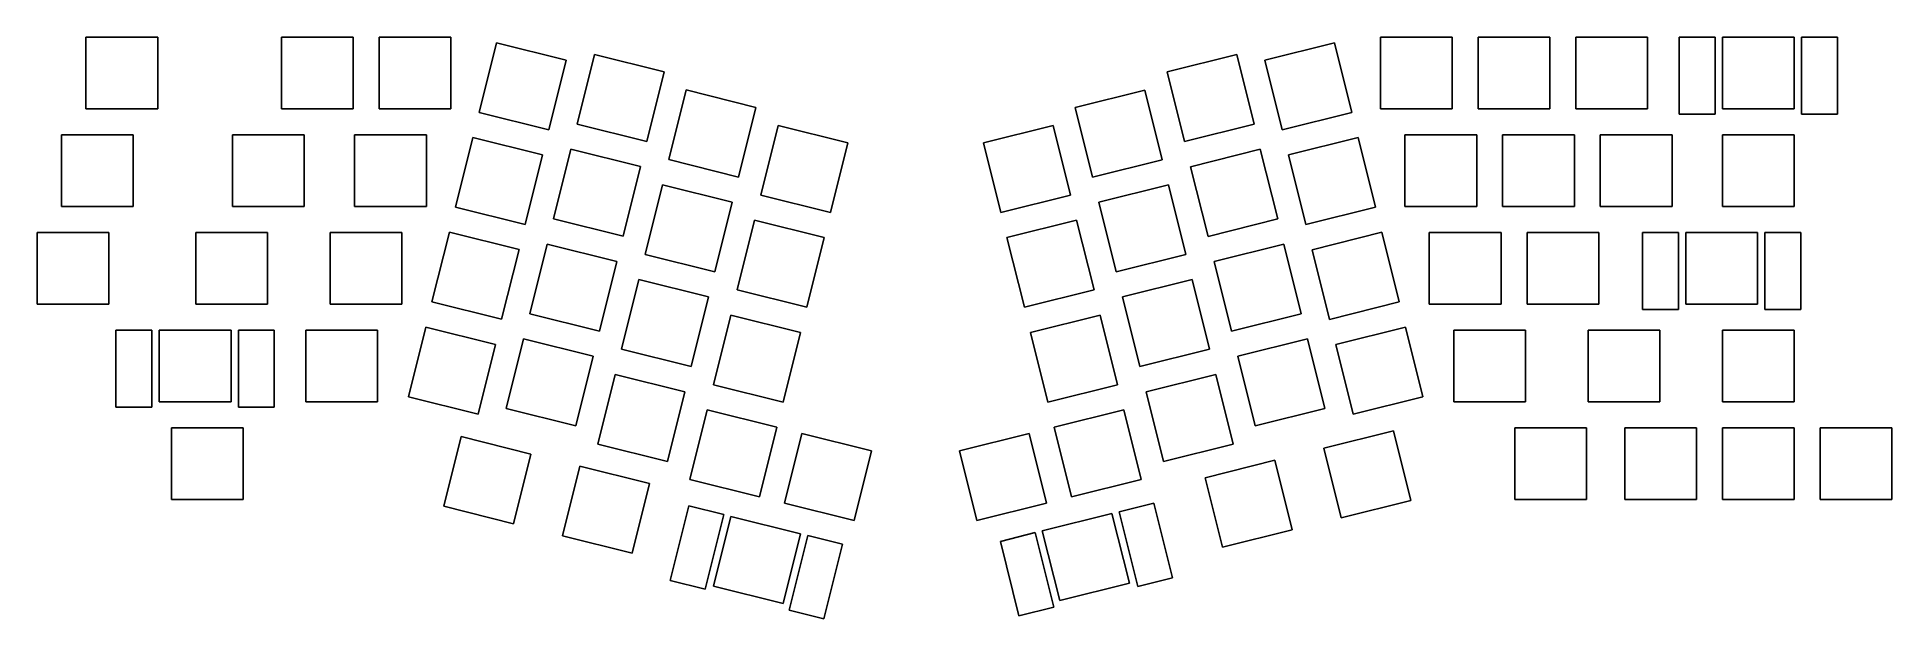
# Model space of a CAD drawing. Header units: millimetres. Extents: x 3 to 364, y -121 to -7.
import ezdxf

# ---------------------------------------------------------------- set-up
doc = ezdxf.new("R2010")
doc.units = ezdxf.units.MM

msp = doc.modelspace()

# ---------------------------------------------------------------- linework, layer by layer
for p, q in [((26.05, -7.2875), (12.05, -7.2875)), ((12.05, -7.2875), (12.05, -21.2875)), ((26.05, -21.2875), (26.05, -7.2875)), ((64.15, -7.2875), (50.15, -7.2875)), ((50.15, -7.2875), (50.15, -21.2875)), ((64.15, -21.2875), (64.15, -7.2875)), ((83.2, -7.2875), (69.2, -7.2875)), ((69.2, -7.2875), (69.2, -21.2875)), ((83.2, -21.2875), (83.2, -7.2875)), ((92.12667, -8.383556), (88.739763, -21.967697)), ((105.71081, -11.770463), (92.12667, -8.383556)), ((111.186881, -10.681653), (107.799974, -24.265793)), ((124.771021, -14.06856), (111.186881, -10.681653)), ((236.429533, -10.687311), (222.845393, -14.074218)), ((239.81644, -24.271451), (236.429533, -10.687311)), ((255.489744, -8.389216), (241.905604, -11.776123)), ((258.876651, -21.973356), (255.489744, -8.389216)), ((278.4625, -7.2875), (264.4625, -7.2875)), ((264.4625, -7.2875), (264.4625, -21.2875)), ((278.4625, -21.2875), (278.4625, -7.2875)), ((297.5125, -7.2875), (283.5125, -7.2875)), ((283.5125, -7.2875), (283.5125, -21.2875)), ((297.5125, -21.2875), (297.5125, -7.2875)), ((316.5625, -7.2875), (302.5625, -7.2875)), ((302.5625, -7.2875), (302.5625, -21.2875)), ((316.5625, -21.2875), (316.5625, -7.2875)), ((329.6995, -7.2875), (322.6995, -7.2875)), ((322.6995, -7.2875), (322.6995, -22.2875)), ((329.6995, -22.2875), (329.6995, -7.2875)), ((345.1375, -7.2875), (331.1375, -7.2875)), ((331.1375, -7.2875), (331.1375, -21.2875)), ((345.1375, -21.2875), (345.1375, -7.2875)), ((353.5755, -7.2875), (346.5755, -7.2875)), ((346.5755, -7.2875), (346.5755, -22.2875)), ((353.5755, -22.2875), (353.5755, -7.2875)), ((102.323904, -25.354603), (105.71081, -11.770463)), ((121.384114, -27.6527), (124.771021, -14.06856)), ((222.845393, -14.074218), (226.2323, -27.658358)), ((241.905604, -11.776123), (245.292511, -25.360263)), ((129.094936, -17.600781), (125.70803, -31.184921)), ((142.679076, -20.987687), (129.094936, -17.600781)), ((218.521476, -17.606441), (204.937336, -20.993347)), ((221.908383, -31.190581), (218.521476, -17.606441)), ((12.05, -21.2875), (26.05, -21.2875)), ((50.15, -21.2875), (64.15, -21.2875)), ((69.2, -21.2875), (83.2, -21.2875)), ((139.29217, -34.571828), (142.679076, -20.987687)), ((204.937336, -20.993347), (208.324242, -34.577487)), ((264.4625, -21.2875), (278.4625, -21.2875)), ((283.5125, -21.2875), (297.5125, -21.2875)), ((302.5625, -21.2875), (316.5625, -21.2875)), ((331.1375, -21.2875), (345.1375, -21.2875)), ((88.739763, -21.967697), (102.323904, -25.354603)), ((107.799974, -24.265793), (121.384114, -27.6527)), ((147.002994, -24.51991), (143.616087, -38.104051)), ((160.587134, -27.906817), (147.002994, -24.51991)), ((200.613419, -24.525568), (187.029279, -27.912475)), ((204.000325, -38.109708), (200.613419, -24.525568)), ((226.2323, -27.658358), (239.81644, -24.271451)), ((245.292511, -25.360263), (258.876651, -21.973356)), ((322.6995, -22.2875), (329.6995, -22.2875)), ((346.5755, -22.2875), (353.5755, -22.2875)), ((21.2875, -26.3375), (7.2875, -26.3375)), ((7.2875, -26.3375), (7.2875, -40.3375)), ((21.2875, -40.3375), (21.2875, -26.3375)), ((54.625, -26.3375), (40.625, -26.3375)), ((40.625, -26.3375), (40.625, -40.3375)), ((54.625, -40.3375), (54.625, -26.3375)), ((78.4375, -26.3375), (64.4375, -26.3375)), ((64.4375, -26.3375), (64.4375, -40.3375)), ((78.4375, -40.3375), (78.4375, -26.3375)), ((87.518058, -26.867691), (84.131151, -40.451832)), ((101.102198, -30.254598), (87.518058, -26.867691)), ((157.200227, -41.490957), (160.587134, -27.906817)), ((187.029279, -27.912475), (190.416185, -41.496615)), ((260.098356, -26.873349), (246.514216, -30.260256)), ((263.485263, -40.457489), (260.098356, -26.873349)), ((283.225, -26.3375), (269.225, -26.3375)), ((269.225, -26.3375), (269.225, -40.3375)), ((283.225, -40.3375), (283.225, -26.3375)), ((302.275, -26.3375), (288.275, -26.3375)), ((288.275, -26.3375), (288.275, -40.3375)), ((302.275, -40.3375), (302.275, -26.3375)), ((321.325, -26.3375), (307.325, -26.3375)), ((307.325, -26.3375), (307.325, -40.3375)), ((321.325, -40.3375), (321.325, -26.3375)), ((345.1375, -26.3375), (331.1375, -26.3375)), ((331.1375, -26.3375), (331.1375, -40.3375)), ((345.1375, -40.3375), (345.1375, -26.3375)), ((97.715291, -43.838738), (101.102198, -30.254598)), ((106.578269, -29.165786), (103.191362, -42.749926)), ((120.162409, -32.552693), (106.578269, -29.165786)), ((125.70803, -31.184921), (139.29217, -34.571828)), ((208.324242, -34.577487), (221.908383, -31.190581)), ((241.038146, -29.171444), (227.454005, -32.558351)), ((244.425052, -42.755584), (241.038146, -29.171444)), ((246.514216, -30.260256), (249.901123, -43.844396)), ((116.775502, -46.136833), (120.162409, -32.552693)), ((124.486324, -36.084916), (121.099417, -49.669056)), ((138.070464, -39.471822), (124.486324, -36.084916)), ((223.130088, -36.090574), (209.545948, -39.47748)), ((226.516995, -49.674714), (223.130088, -36.090574)), ((227.454005, -32.558351), (230.840912, -46.142491)), ((134.683558, -53.055963), (138.070464, -39.471822)), ((143.616087, -38.104051), (157.200227, -41.490957)), ((190.416185, -41.496615), (204.000325, -38.109708)), ((209.545948, -39.47748), (212.932855, -53.06162)), ((7.2875, -40.3375), (21.2875, -40.3375)), ((40.625, -40.3375), (54.625, -40.3375)), ((64.4375, -40.3375), (78.4375, -40.3375)), ((84.131151, -40.451832), (97.715291, -43.838738)), ((103.191362, -42.749926), (116.775502, -46.136833)), ((142.394381, -43.004043), (139.007475, -56.588184)), ((155.978522, -46.39095), (142.394381, -43.004043)), ((205.222031, -43.009703), (191.637891, -46.39661)), ((208.608938, -56.593843), (205.222031, -43.009703)), ((230.840912, -46.142491), (244.425052, -42.755584)), ((249.901123, -43.844396), (263.485263, -40.457489)), ((269.225, -40.3375), (283.225, -40.3375)), ((288.275, -40.3375), (302.275, -40.3375)), ((307.325, -40.3375), (321.325, -40.3375)), ((331.1375, -40.3375), (345.1375, -40.3375)), ((16.525, -45.3875), (2.525, -45.3875)), ((2.525, -45.3875), (2.525, -59.3875)), ((16.525, -59.3875), (16.525, -45.3875)), ((47.48125, -45.3875), (33.48125, -45.3875)), ((33.48125, -45.3875), (33.48125, -59.3875)), ((47.48125, -59.3875), (47.48125, -45.3875)), ((73.675, -45.3875), (59.675, -45.3875)), ((59.675, -45.3875), (59.675, -59.3875)), ((73.675, -59.3875), (73.675, -45.3875)), ((82.909446, -45.351824), (79.522539, -58.935965)), ((96.493586, -48.738731), (82.909446, -45.351824)), ((152.591615, -59.97509), (155.978522, -46.39095)), ((191.637891, -46.39661), (195.024797, -59.98075)), ((264.706969, -45.357482), (251.122828, -48.744389)), ((268.093875, -58.941623), (264.706969, -45.357482)), ((287.9875, -45.3875), (273.9875, -45.3875)), ((273.9875, -45.3875), (273.9875, -59.3875)), ((287.9875, -59.3875), (287.9875, -45.3875)), ((307.0375, -45.3875), (293.0375, -45.3875)), ((293.0375, -45.3875), (293.0375, -59.3875)), ((307.0375, -59.3875), (307.0375, -45.3875)), ((322.55575, -45.3875), (315.55575, -45.3875)), ((315.55575, -45.3875), (315.55575, -60.3875)), ((322.55575, -60.3875), (322.55575, -45.3875)), ((337.99375, -45.3875), (323.99375, -45.3875)), ((323.99375, -45.3875), (323.99375, -59.3875)), ((337.99375, -59.3875), (337.99375, -45.3875)), ((346.43175, -45.3875), (339.43175, -45.3875)), ((339.43175, -45.3875), (339.43175, -60.3875)), ((346.43175, -60.3875), (346.43175, -45.3875)), ((93.106679, -62.322871), (96.493586, -48.738731)), ((101.969656, -47.649919), (98.58275, -61.23406)), ((115.553797, -51.036826), (101.969656, -47.649919)), ((121.099417, -49.669056), (134.683558, -53.055963)), ((212.932855, -53.06162), (226.516995, -49.674714)), ((245.646758, -47.655579), (232.062618, -51.042486)), ((249.033664, -61.239719), (245.646758, -47.655579)), ((251.122828, -48.744389), (254.509735, -62.328529)), ((112.16689, -64.620966), (115.553797, -51.036826)), ((232.062618, -51.042486), (235.449524, -64.626626)), ((119.877714, -54.569049), (116.490807, -68.153189)), ((133.461854, -57.955955), (119.877714, -54.569049)), ((139.007475, -56.588184), (152.591615, -59.97509)), ((195.024797, -59.98075), (208.608938, -56.593843)), ((227.7387, -54.574707), (214.15456, -57.961613)), ((231.125607, -68.158847), (227.7387, -54.574707)), ((2.525, -59.3875), (16.525, -59.3875)), ((33.48125, -59.3875), (47.48125, -59.3875)), ((59.675, -59.3875), (73.675, -59.3875)), ((79.522539, -58.935965), (93.106679, -62.322871)), ((98.58275, -61.23406), (112.16689, -64.620966)), ((130.074947, -71.540096), (133.461854, -57.955955)), ((214.15456, -57.961613), (217.541467, -71.545754)), ((235.449524, -64.626626), (249.033664, -61.239719)), ((254.509735, -62.328529), (268.093875, -58.941623)), ((273.9875, -59.3875), (287.9875, -59.3875)), ((293.0375, -59.3875), (307.0375, -59.3875)), ((315.55575, -60.3875), (322.55575, -60.3875)), ((323.99375, -59.3875), (337.99375, -59.3875)), ((339.43175, -60.3875), (346.43175, -60.3875)), ((24.8995, -64.4375), (17.8995, -64.4375)), ((17.8995, -64.4375), (17.8995, -79.4375)), ((24.8995, -79.4375), (24.8995, -64.4375)), ((40.3375, -64.4375), (26.3375, -64.4375)), ((26.3375, -64.4375), (26.3375, -78.4375)), ((40.3375, -78.4375), (40.3375, -64.4375)), ((48.7755, -64.4375), (41.7755, -64.4375)), ((41.7755, -64.4375), (41.7755, -79.4375)), ((48.7755, -79.4375), (48.7755, -64.4375)), ((68.9125, -64.4375), (54.9125, -64.4375)), ((54.9125, -64.4375), (54.9125, -78.4375)), ((68.9125, -78.4375), (68.9125, -64.4375)), ((78.300833, -63.835958), (74.913927, -77.420098)), ((91.884974, -67.222864), (78.300833, -63.835958)), ((137.785769, -61.488177), (134.398863, -75.072317)), ((151.369909, -64.875083), (137.785769, -61.488177)), ((147.983003, -78.459223), (151.369909, -64.875083)), ((209.830643, -61.493836), (196.246503, -64.880743)), ((196.246503, -64.880743), (199.63341, -78.464883)), ((213.21755, -75.077976), (209.830643, -61.493836)), ((269.315581, -63.841617), (255.731441, -67.228524)), ((272.702487, -77.425758), (269.315581, -63.841617)), ((292.75, -64.4375), (278.75, -64.4375)), ((278.75, -64.4375), (278.75, -78.4375)), ((292.75, -78.4375), (292.75, -64.4375)), ((318.94375, -64.4375), (304.94375, -64.4375)), ((304.94375, -64.4375), (304.94375, -78.4375)), ((318.94375, -78.4375), (318.94375, -64.4375)), ((345.1375, -64.4375), (331.1375, -64.4375)), ((331.1375, -64.4375), (331.1375, -78.4375)), ((345.1375, -78.4375), (345.1375, -64.4375)), ((88.498067, -80.807004), (91.884974, -67.222864)), ((97.361044, -66.134054), (93.974138, -79.718195)), ((110.945184, -69.520961), (97.361044, -66.134054)), ((116.490807, -68.153189), (130.074947, -71.540096)), ((217.541467, -71.545754), (231.125607, -68.158847)), ((250.25537, -66.139712), (236.67123, -69.526619)), ((253.642277, -79.723852), (250.25537, -66.139712)), ((255.731441, -67.228524), (259.118347, -80.812664)), ((107.558278, -83.105101), (110.945184, -69.520961)), ((236.67123, -69.526619), (240.058136, -83.110759)), ((115.269102, -73.053182), (111.882195, -86.637322)), ((128.853242, -76.440089), (115.269102, -73.053182)), ((134.398863, -75.072317), (147.983003, -78.459223)), ((199.63341, -78.464883), (213.21755, -75.077976)), ((232.347313, -73.058842), (218.763172, -76.445748)), ((235.734219, -86.642982), (232.347313, -73.058842)), ((17.8995, -79.4375), (24.8995, -79.4375)), ((26.3375, -78.4375), (40.3375, -78.4375)), ((41.7755, -79.4375), (48.7755, -79.4375)), ((54.9125, -78.4375), (68.9125, -78.4375)), ((74.913927, -77.420098), (88.498067, -80.807004)), ((125.466335, -90.024229), (128.853242, -76.440089)), ((218.763172, -76.445748), (222.150079, -90.029889)), ((259.118347, -80.812664), (272.702487, -77.425758)), ((278.75, -78.4375), (292.75, -78.4375)), ((304.94375, -78.4375), (318.94375, -78.4375)), ((331.1375, -78.4375), (345.1375, -78.4375)), ((93.974138, -79.718195), (107.558278, -83.105101)), ((133.177157, -79.972311), (129.79025, -93.556452)), ((146.761297, -83.359218), (133.177157, -79.972311)), ((214.439255, -79.977969), (200.855115, -83.364876)), ((217.826162, -93.56211), (214.439255, -79.977969)), ((240.058136, -83.110759), (253.642277, -79.723852)), ((42.71875, -83.4875), (28.71875, -83.4875)), ((28.71875, -83.4875), (28.71875, -97.4875)), ((42.71875, -97.4875), (42.71875, -83.4875)), ((85.244804, -85.200474), (81.857898, -98.784614)), ((98.828944, -88.58738), (85.244804, -85.200474)), ((111.882195, -86.637322), (125.466335, -90.024229)), ((143.374391, -96.943358), (146.761297, -83.359218)), ((151.661292, -84.580924), (148.274385, -98.165064)), ((165.245432, -87.96783), (151.661292, -84.580924)), ((195.955122, -84.586582), (182.370982, -87.973488)), ((199.342029, -98.170722), (195.955122, -84.586582)), ((200.855115, -83.364876), (204.242022, -96.949016)), ((222.150079, -90.029889), (235.734219, -86.642982)), ((266.992643, -84.05398), (253.408503, -87.440886)), ((270.379549, -97.63812), (266.992643, -84.05398)), ((304.65625, -83.4875), (290.65625, -83.4875)), ((290.65625, -83.4875), (290.65625, -97.4875)), ((304.65625, -97.4875), (304.65625, -83.4875)), ((326.0875, -83.4875), (312.0875, -83.4875)), ((312.0875, -83.4875), (312.0875, -97.4875)), ((326.0875, -97.4875), (326.0875, -83.4875)), ((345.1375, -83.4875), (331.1375, -83.4875)), ((331.1375, -83.4875), (331.1375, -97.4875)), ((345.1375, -97.4875), (345.1375, -83.4875)), ((364.1875, -83.4875), (350.1875, -83.4875)), ((350.1875, -83.4875), (350.1875, -97.4875)), ((364.1875, -97.4875), (364.1875, -83.4875)), ((95.442038, -102.17152), (98.828944, -88.58738)), ((161.858526, -101.55197), (165.245432, -87.96783)), ((182.370982, -87.973488), (185.757889, -101.557628)), ((243.887475, -89.814745), (230.303335, -93.201652)), ((247.274382, -103.398886), (243.887475, -89.814745)), ((253.408503, -87.440886), (256.795409, -101.025027)), ((108.349972, -90.961239), (104.963065, -104.545379)), ((121.934112, -94.348146), (108.349972, -90.961239)), ((129.79025, -93.556452), (143.374391, -96.943358)), ((204.242022, -96.949016), (217.826162, -93.56211)), ((230.303335, -93.201652), (233.690241, -106.785792)), ((28.71875, -97.4875), (42.71875, -97.4875)), ((118.547206, -107.932286), (121.934112, -94.348146)), ((256.795409, -101.025027), (270.379549, -97.63812)), ((290.65625, -97.4875), (304.65625, -97.4875)), ((312.0875, -97.4875), (326.0875, -97.4875)), ((331.1375, -97.4875), (345.1375, -97.4875)), ((350.1875, -97.4875), (364.1875, -97.4875)), ((81.857898, -98.784614), (95.442038, -102.17152)), ((129.623257, -98.719413), (125.994428, -113.273849)), ((136.415327, -100.412866), (129.623257, -98.719413)), ((132.786499, -114.967302), (136.415327, -100.412866)), ((137.810612, -100.76075), (134.423706, -114.34489)), ((151.394752, -104.147656), (137.810612, -100.76075)), ((148.274385, -98.165064), (161.858526, -101.55197)), ((185.757889, -101.557628), (199.342029, -98.170722)), ((212.116317, -100.190334), (198.532177, -103.57724)), ((215.503224, -113.774474), (212.116317, -100.190334)), ((220.303673, -98.148997), (213.511603, -99.84245)), ((213.511603, -99.84245), (217.140431, -114.396886)), ((223.932501, -112.703433), (220.303673, -98.148997)), ((104.963065, -104.545379), (118.547206, -107.932286)), ((148.007846, -117.731797), (151.394752, -104.147656)), ((152.790038, -104.49554), (149.161209, -119.049976)), ((159.582108, -106.188993), (152.790038, -104.49554)), ((197.136892, -103.925124), (190.344822, -105.618577)), ((200.76572, -118.47956), (197.136892, -103.925124)), ((198.532177, -103.57724), (201.919084, -117.16138)), ((233.690241, -106.785792), (247.274382, -103.398886)), ((155.953279, -120.743429), (159.582108, -106.188993)), ((190.344822, -105.618577), (193.97365, -120.173013)), ((125.994428, -113.273849), (132.786499, -114.967302)), ((134.423706, -114.34489), (148.007846, -117.731797)), ((201.919084, -117.16138), (215.503224, -113.774474)), ((217.140431, -114.396886), (223.932501, -112.703433)), ((149.161209, -119.049976), (155.953279, -120.743429)), ((193.97365, -120.173013), (200.76572, -118.47956))]:
    msp.add_line(p, q)

doc.saveas('drawing.dxf')
